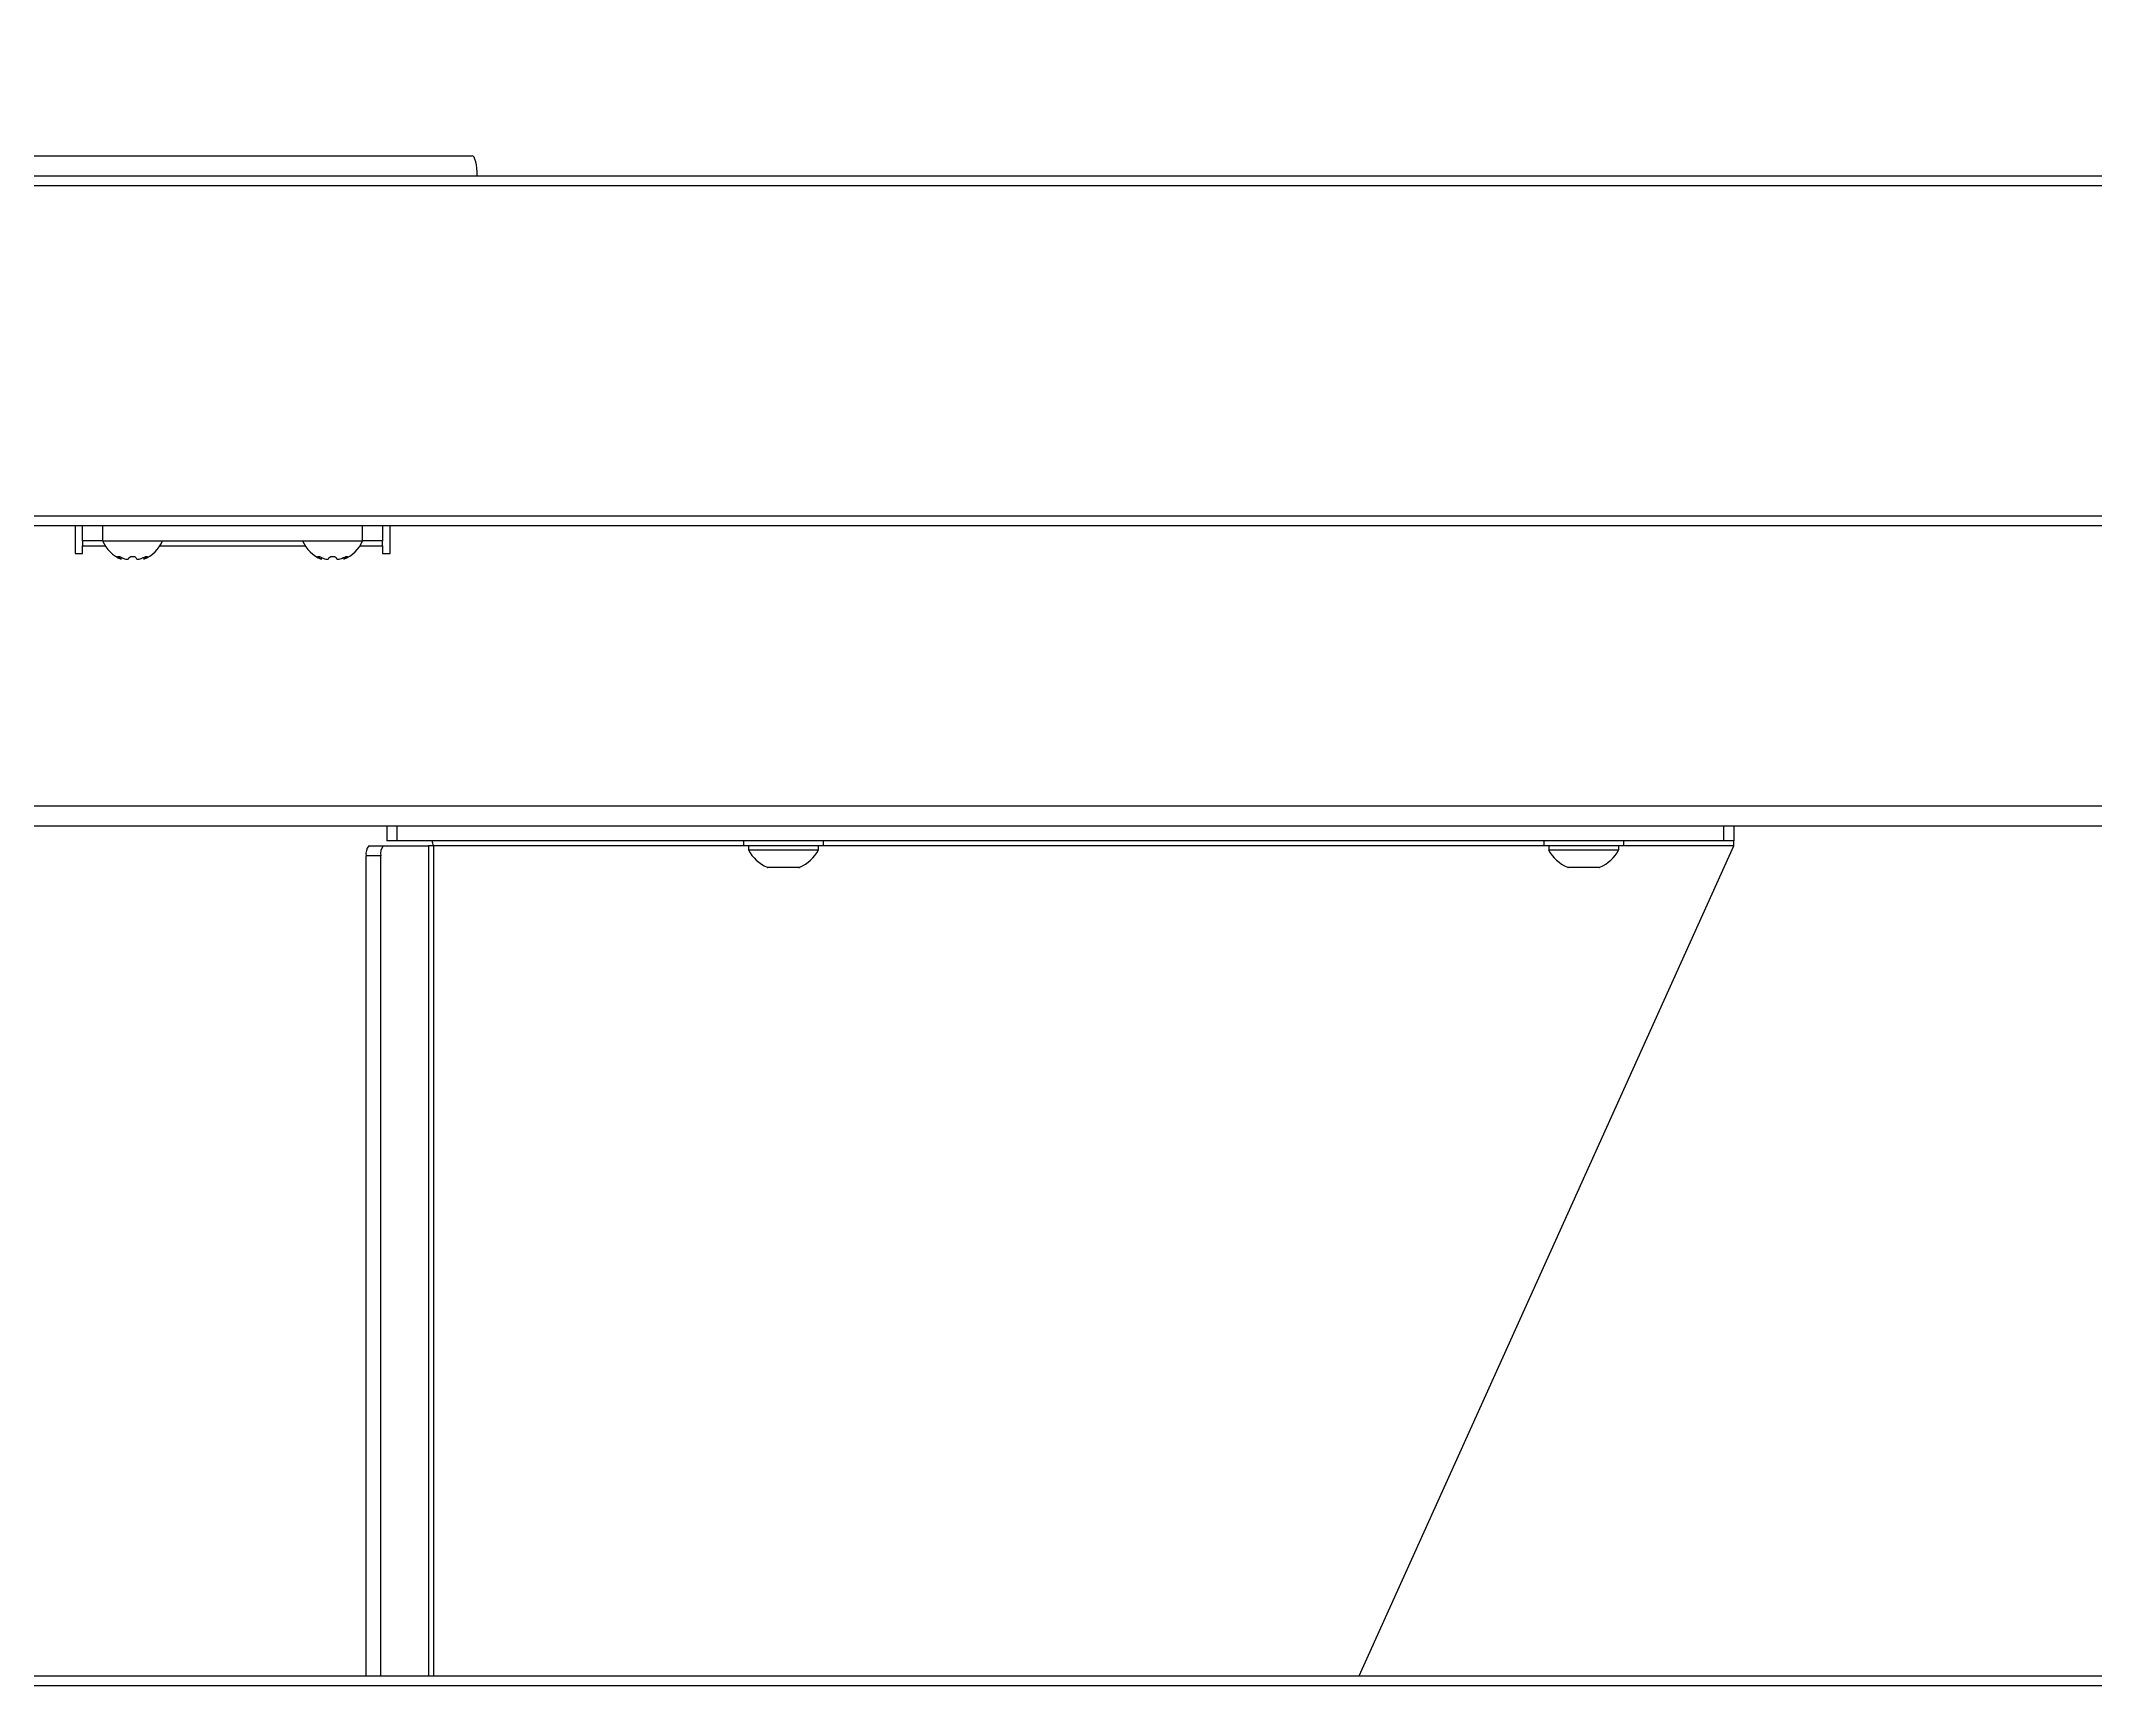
# Model space of a CAD drawing. Header units: millimetres. Extents: x 11758 to 17968, y 3782 to 8272.
# Drawn here: x 15159.9 to 15570.6, y 7102.2 to 7431.2 of the extents above; entities that cross this region are included whole.
import ezdxf

# ---------------------------------------------------------------- set-up
doc = ezdxf.new("R2010")
doc.units = ezdxf.units.MM
doc.header["$LTSCALE"] = 0.1
doc.styles.add('SEACAD_Arial', font='arial.ttf', dxfattribs={"width": 0.8})
doc.dimstyles.new('ISO-25', dxfattribs={"dimtxt": 1.6, "dimasz": 2, "dimexe": 0.5, "dimexo": 1.5, "dimtad": 1, "dimdec": 0, "dimtxsty": 'SEACAD_Arial', "dimcen": 2, "dimadec": 0, "dimazin": 0, "dimtfac": 1, "dimtdec": 0, "dimtmove": 0, "dimatfit": 3, "dimfxl": 1, "dimarcsym": 0})

# ---------------------------------------------------------------- blocks, each defined once
blk = doc.blocks.new('*D31')
at = {"color": 0, "lineweight": -2, "transparency": 16777216}
for p, q in [((14891.16, 7134.25), (14891.16, 7496.13)), ((16209.26, 7134.25), (16209.26, 7496.13)), ((14931.16, 7486.13), (16169.26, 7486.13))]:
    blk.add_line(p, q, dxfattribs=at)
at = {"color": 0, "transparency": 16777216}
for points in [[(14931.16, 7492.8), (14931.16, 7479.46), (14891.16, 7486.13)], [(16169.26, 7492.8), (16169.26, 7479.46), (16209.26, 7486.13)]]:
    blk.add_solid(points, dxfattribs=at)
at = {"layer": 'Defpoints', "color": 0, "transparency": 16777216}
for p in [(16209.26, 7486.13), (14891.16, 7104.25), (16209.26, 7104.25)]:
    blk.add_point(p, dxfattribs=at)
at = {"color": 0, "transparency": 16777216, "insert": (15550.21, 7514.98), "char_height": 32, "attachment_point": 5, "style": 'SEACAD_Arial'}
blk.add_mtext('1318', dxfattribs=at)

msp = doc.modelspace()

# ---------------------------------------------------------------- linework, layer by layer
for p, q in [((15082.27, 7408.25), (15246.11, 7408.25)), ((15086.75, 7404.25), (16013.68, 7404.25)), ((16014.21, 7402.25), (15086.21, 7402.25)), ((15086.21, 7336.25), (16014.21, 7336.25)), ((16013.68, 7334.25), (15086.75, 7334.25)), ((15166.71, 7334.25), (15166.71, 7328.75)), ((15168.21, 7331.25), (15168.21, 7334.25)), ((15172.21, 7331.25), (15168.21, 7331.25)), ((15168.21, 7331.25), (15168.21, 7330.25)), ((15172.21, 7334.25), (15172.21, 7331.25)), ((15172.21, 7331.25), (15224.21, 7331.25)), ((15224.21, 7331.25), (15224.21, 7334.25)), ((15228.21, 7331.25), (15224.21, 7331.25)), ((15228.21, 7334.25), (15228.21, 7331.25)), ((15228.21, 7330.25), (15228.21, 7331.25)), ((15229.71, 7328.75), (15229.71, 7334.25)), ((15166.71, 7328.75), (15168.21, 7328.75)), ((15168.21, 7328.75), (15168.21, 7330.25)), ((15168.21, 7330.25), (15172.75, 7330.25)), ((15175.59, 7327.77), (15175.59, 7328.09)), ((15175.59, 7327.77), (15175.59, 7328.09)), ((15175.59, 7327.77), (15175.59, 7327.77)), ((15175.96, 7327.57), (15175.96, 7327.95)), ((15176.34, 7327.77), (15176.34, 7327.77)), ((15177.46, 7327.77), (15177.46, 7327.77)), ((15178.96, 7327.77), (15178.96, 7327.77)), ((15180.09, 7327.77), (15180.09, 7327.77)), ((15180.46, 7327.95), (15180.46, 7327.57)), ((15180.84, 7327.77), (15180.84, 7328.09)), ((15180.84, 7327.77), (15180.84, 7328.09)), ((15180.84, 7327.77), (15180.84, 7327.77)), ((15183.68, 7330.25), (15212.75, 7330.25)), ((15215.59, 7327.77), (15215.59, 7328.09)), ((15215.59, 7327.77), (15215.59, 7328.09)), ((15215.59, 7327.77), (15215.59, 7327.77)), ((15215.96, 7327.57), (15215.96, 7327.95)), ((15216.34, 7327.77), (15216.34, 7327.77)), ((15217.46, 7327.77), (15217.46, 7327.77)), ((15218.96, 7327.77), (15218.96, 7327.77)), ((15220.09, 7327.77), (15220.09, 7327.77)), ((15220.46, 7327.95), (15220.46, 7327.57)), ((15220.84, 7327.77), (15220.84, 7328.09)), ((15220.84, 7327.77), (15220.84, 7328.09)), ((15220.84, 7327.77), (15220.84, 7327.77)), ((15223.68, 7330.25), (15228.21, 7330.25)), ((15228.21, 7330.25), (15228.21, 7328.75)), ((15228.21, 7328.75), (15229.71, 7328.75)), ((15098.62, 7278.25), (16001.8, 7278.25)), ((15098.62, 7274.25), (16001.8, 7274.25)), ((15229.05, 7274.25), (15229.05, 7271.25)), ((15231.05, 7274.25), (15231.05, 7271.25)), ((15496.36, 7271.25), (15496.36, 7274.25)), ((15498.36, 7274.25), (15498.36, 7271.25)), ((15225.45, 7270.25), (15228.35, 7270.25)), ((15228.35, 7270.25), (15237.39, 7270.25)), ((15231.05, 7271.25), (15229.05, 7271.25)), ((15496.36, 7271.25), (15231.05, 7271.25)), ((15238.36, 7270.25), (15237.39, 7270.25)), ((15237.39, 7270.25), (15237.39, 7104.25)), ((15300.36, 7270.25), (15238.36, 7270.25)), ((15238.36, 7270.25), (15238.36, 7104.25)), ((15300.36, 7271.25), (15300.36, 7270.25)), ((15316.36, 7270.25), (15300.36, 7270.25)), ((15301.36, 7270.25), (15301.36, 7269.45)), ((15301.36, 7269.45), (15315.36, 7269.45)), ((15315.36, 7269.45), (15315.36, 7270.25)), ((15316.36, 7270.25), (15316.36, 7271.25)), ((15460.36, 7270.25), (15316.36, 7270.25)), ((15423.47, 7104.25), (15498.36, 7270.25)), ((15460.36, 7271.25), (15460.36, 7270.25)), ((15476.36, 7270.25), (15460.36, 7270.25)), ((15461.36, 7270.25), (15461.36, 7269.45)), ((15461.36, 7269.45), (15475.36, 7269.45)), ((15475.36, 7269.45), (15475.36, 7270.25)), ((15476.36, 7270.25), (15476.36, 7271.25)), ((15498.36, 7270.25), (15476.36, 7270.25)), ((15498.36, 7271.25), (15496.36, 7271.25)), ((15498.36, 7270.25), (15498.36, 7271.25)), ((15227.83, 7268.25), (15224.93, 7268.25)), ((15224.93, 7104.25), (15224.93, 7268.25)), ((15227.83, 7104.25), (15227.83, 7268.25)), ((15305.11, 7265.98), (15311.6, 7265.98)), ((15311.46, 7265.95), (15305.25, 7265.95)), ((15465.11, 7265.98), (15471.6, 7265.98)), ((15471.46, 7265.95), (15465.25, 7265.95)), ((16198.71, 7102.25), (14901.71, 7102.25)), ((14902.25, 7104.25), (16198.18, 7104.25))]:
    msp.add_line(p, q)
at = {"flags": 128}
for points in [[(15247.14, 7404.25), (15247.12, 7405.03), (15247.06, 7405.78), (15246.97, 7406.47), (15246.84, 7407.08), (15246.68, 7407.58), (15246.5, 7407.95), (15246.31, 7408.17), (15246.11, 7408.25)], [(15175.59, 7327.77), (15175.38, 7327.9), (15175.24, 7328.02), (15175.21, 7328.1), (15175.27, 7328.14), (15175.4, 7328.13), (15175.57, 7328.09), (15175.78, 7328.03), (15176.02, 7327.93), (15176.26, 7327.81), (15176.34, 7327.77)], [(15176.34, 7327.77), (15176.57, 7327.67), (15176.84, 7327.59), (15177.07, 7327.57), (15177.25, 7327.58), (15177.38, 7327.63), (15177.45, 7327.71), (15177.46, 7327.77)], [(15177.46, 7327.77), (15177.51, 7327.9), (15177.66, 7328.02), (15177.88, 7328.1), (15178.13, 7328.14), (15178.36, 7328.13), (15178.57, 7328.09), (15178.75, 7328.03), (15178.89, 7327.93), (15178.96, 7327.81), (15178.96, 7327.77)], [(15178.96, 7327.77), (15179, 7327.67), (15179.14, 7327.59), (15179.32, 7327.57), (15179.53, 7327.58), (15179.75, 7327.63), (15179.96, 7327.71), (15180.09, 7327.77)], [(15180.09, 7327.77), (15180.35, 7327.9), (15180.63, 7328.02), (15180.88, 7328.1), (15181.07, 7328.14), (15181.18, 7328.13), (15181.21, 7328.09), (15181.19, 7328.03), (15181.08, 7327.93), (15180.91, 7327.81), (15180.84, 7327.77)], [(15180.84, 7327.77), (15180.64, 7327.67), (15180.51, 7327.59), (15180.46, 7327.57), (15180.47, 7327.57)], [(15215.59, 7327.77), (15215.38, 7327.9), (15215.24, 7328.02), (15215.21, 7328.1), (15215.27, 7328.14), (15215.4, 7328.13), (15215.57, 7328.09), (15215.78, 7328.03), (15216.02, 7327.93), (15216.26, 7327.81), (15216.34, 7327.77)], [(15216.34, 7327.77), (15216.57, 7327.67), (15216.84, 7327.59), (15217.07, 7327.57), (15217.25, 7327.58), (15217.38, 7327.63), (15217.45, 7327.71), (15217.46, 7327.77)], [(15217.46, 7327.77), (15217.51, 7327.9), (15217.66, 7328.02), (15217.88, 7328.1), (15218.13, 7328.14), (15218.36, 7328.13), (15218.57, 7328.09), (15218.75, 7328.03), (15218.89, 7327.93), (15218.96, 7327.81), (15218.96, 7327.77)], [(15218.96, 7327.77), (15219, 7327.67), (15219.14, 7327.59), (15219.32, 7327.57), (15219.53, 7327.58), (15219.75, 7327.63), (15219.96, 7327.71), (15220.09, 7327.77)], [(15220.09, 7327.77), (15220.35, 7327.9), (15220.63, 7328.02), (15220.88, 7328.1), (15221.07, 7328.14), (15221.18, 7328.13), (15221.21, 7328.09), (15221.19, 7328.03), (15221.08, 7327.93), (15220.91, 7327.81), (15220.84, 7327.77)], [(15220.84, 7327.77), (15220.64, 7327.67), (15220.51, 7327.59), (15220.46, 7327.57), (15220.47, 7327.57)]]:
    msp.add_lwpolyline(points, dxfattribs=at)
for centre, radius, start, end in [((15178.63, 7334.04), 7, 203.465, 247.5714), ((15177.79, 7334.04), 7, 292.4864, 336.535), ((15218.63, 7334.04), 7, 203.465, 247.5714), ((15217.79, 7334.04), 7, 292.4864, 336.535), ((15277.79, 7512.71), 211.3, 241.0747, 241.19), ((15317.79, 7512.71), 211.3, 241.0747, 241.19), ((15227.25, 7268.72), 2.37, 139.6093, 191.3691), ((15230.15, 7268.72), 2.37, 139.6093, 191.3691), ((15236.08, 7270.17), 2.28, 1.8858, 28.1142), ((15308.02, 7272.89), 7.5, 207.3197, 247.1768), ((15308.69, 7272.89), 7.5, 292.8232, 332.6803), ((15468.02, 7272.89), 7.5, 207.3197, 247.1768), ((15468.69, 7272.89), 7.5, 292.8232, 332.6803), ((15305.25, 7266.32), 0.375, 247.1768, 270), ((15311.46, 7266.32), 0.375, 270, 292.8232), ((15465.25, 7266.32), 0.375, 247.1768, 270), ((15471.46, 7266.32), 0.375, 270, 292.8232)]:
    msp.add_arc(centre, radius, start, end)

# ---------------------------------------------------------------- dimensions: what is measured, and where the dimension line sits
dim = msp.add_linear_dim(base=(16209.26, 7486.13), p1=(14891.16, 7104.25), p2=(16209.26, 7104.25), dimstyle='ISO-25')
dim.commit()
dim.dimension.update_dxf_attribs({"geometry": '*D31', "text_midpoint": (15550.21, 7514.98)})

doc.saveas('drawing.dxf')
